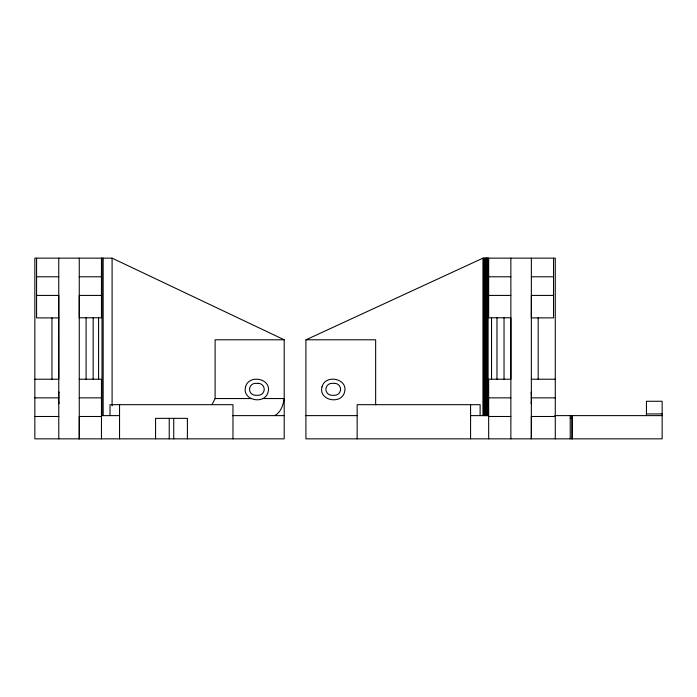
<?xml version="1.0" encoding="UTF-8"?>
<svg xmlns="http://www.w3.org/2000/svg" width="697" height="697" viewBox="0 0 697 697"><rect width="100%" height="100%" fill="white"/><g stroke="black" fill="none" stroke-linecap="round" stroke-linejoin="round"><path stroke-width="1.05" d="M36.575 295.423L58.757 295.423L58.783 379.22L34.85 379.22M531.349 401.969L531.349 403.668L531.349 392.054L531.341 393.753M538.171 379.22L538.171 317.884L553.54 317.884L553.54 258.151M284.202 339.787L112.095 258.151L34.85 258.151L34.85 438.849L284.202 438.849L284.202 339.787L215.12 339.787L215.12 398.545L212.123 404.443M274.618 415.621C280.9 412.493 283.217 405.001 284.202 398.545L262.908 398.545M306.044 339.787L482.943 258.151L555.274 258.151L555.274 438.849M538.171 317.884L531.341 317.928L531.358 295.423L553.54 295.423M36.575 276.787L58.757 276.787M79.258 276.787L101.457 276.787M488.667 276.787L510.866 276.787M531.358 276.787L553.54 276.787M101.457 295.423L79.258 295.423L79.258 317.78L101.457 317.78L101.457 258.151M488.667 295.423L510.866 295.423M58.783 317.928L36.575 317.884L36.575 258.151M79.258 379.22L101.457 379.22L101.457 438.849M531.341 379.22L555.274 379.22M34.85 397.856L58.783 397.856M79.258 397.856L101.457 397.856M488.667 397.856L510.866 397.856M531.341 397.856L555.274 397.856M215.12 398.545L250.763 398.545M646.441 413.931L662.15 413.931M101.457 415.621L119.544 415.621M232.598 415.621L284.202 415.621M305.913 415.621L357.526 415.621M470.571 415.621L488.667 415.621M554.803 415.621L662.15 415.621M34.85 416.492L58.783 416.492M101.457 416.492L79.258 416.492L79.258 438.849L79.258 258.151M488.667 416.492L510.866 416.492M555.274 416.492L531.341 416.492L531.341 438.849L531.358 258.151M570.224 418.357L572.35 418.357M58.775 392.829L58.775 392.054L58.775 403.668L58.775 402.883M646.441 415.621L646.441 401.272L662.15 401.272L662.15 438.849L305.913 438.849L305.913 339.787L375.648 339.787L375.648 404.791M572.35 415.621L572.35 438.849M571.888 415.621L571.888 438.849M570.224 415.621L570.224 438.849M510.866 258.151L510.866 438.849M504.036 317.78L504.036 379.22M496.961 317.78L496.961 379.22M491.533 317.78L491.533 379.22M488.667 258.151L488.667 317.78L510.866 317.78L510.866 379.22L488.667 379.22L488.667 438.849M488.118 258.151L488.118 415.621M487.273 258.151L487.273 415.621M486.95 258.151L486.95 415.621M486.828 258.151L486.828 415.621M486.271 258.151L486.271 415.621M485.6 258.151L485.6 415.621M484.824 258.151L484.824 415.621M483.936 258.151L483.936 415.621M482.943 258.151L482.943 415.621M480.12 415.621L480.12 404.687L357.152 404.687L357.152 438.849M470.571 404.687L470.571 438.849M232.964 438.849L232.964 404.687L109.995 404.687L109.995 415.621M187.397 438.849L187.397 418.357L155.57 418.357L155.57 438.849M173.736 418.357L173.736 438.849M169.232 418.357L169.232 438.849M119.544 404.687L119.544 438.849M112.095 258.151L112.095 405.846M103.165 258.151L103.165 415.621M102.006 258.151L102.006 415.621M98.591 317.78L98.591 379.22M93.163 317.78L93.163 379.22M86.088 317.78L86.088 379.22M58.757 258.151L58.783 438.849M51.953 317.884L51.953 379.22M245.571 386.844C241.72 400.514 264.86 405.053 268.101 392.15C271.935 378.471 248.829 373.923 245.571 386.844M322.014 386.844C318.163 400.514 341.303 405.053 344.545 392.15C348.387 378.462 325.264 373.88 322.014 386.844M258.247 383.341L255.511 383.341A5.977 5.977 0 0 0 249.535 389.318A5.977 5.977 0 0 0 255.511 395.295L258.247 395.295A5.977 5.977 0 0 0 264.224 389.318A5.977 5.977 0 0 0 258.247 383.341M334.612 383.341L331.877 383.341A5.977 5.977 0 0 0 325.9 389.318A5.977 5.977 0 0 0 331.877 395.295L334.612 395.295A5.977 5.977 0 0 0 340.589 389.318A5.977 5.977 0 0 0 334.612 383.341"/></g></svg>
